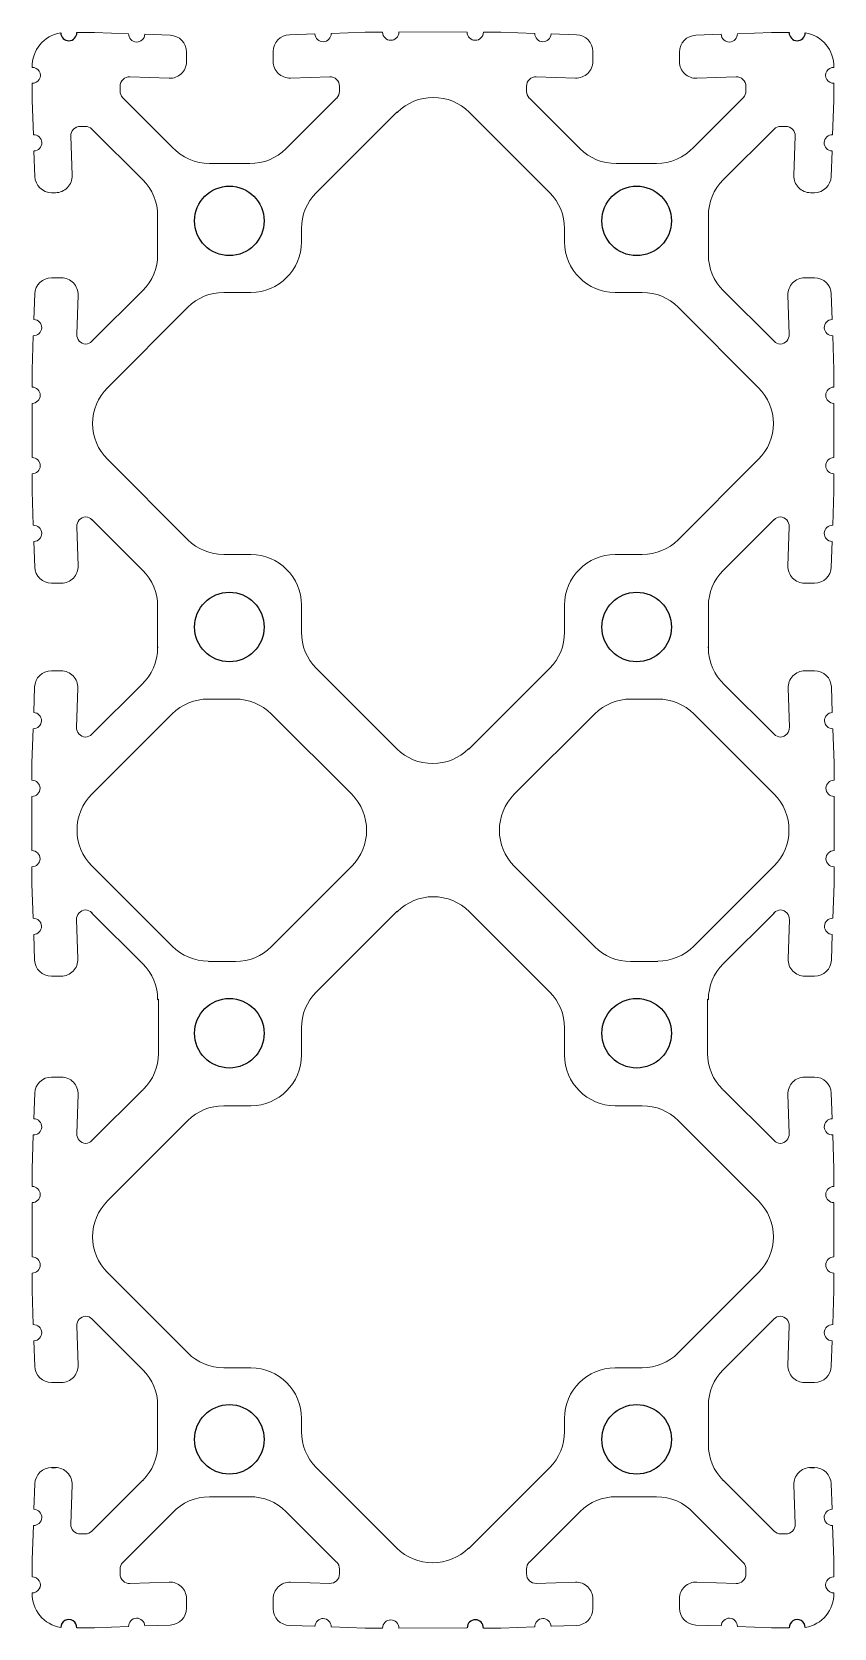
# Model space of a CAD drawing. Header units: millimetres. Extents: x -1 to 1, y -2 to 2.
import ezdxf

# ---------------------------------------------------------------- set-up
doc = ezdxf.new("R2010")
doc.units = ezdxf.units.MM
doc.layers.get('0').update_dxf_attribs({"linetype": 'CONTINUOUS'})
doc.layers.get('DEFPOINTS').update_dxf_attribs({"linetype": 'CONTINUOUS'})

msp = doc.modelspace()

# ---------------------------------------------------------------- linework, layer by layer
at = {"linetype": 'CONTINUOUS', "lineweight": 0}
for p, q in [((-0.255, 1.9959), (-0.1695, 1.9989)), ((-0.1695, 1.9989), (-0.1261, 1.9988)), ((0.0854, 1.9988), (-0.0855, 1.9996)), ((0.1695, 1.9989), (0.1261, 1.9988)), ((0.255, 1.9959), (0.1695, 1.9989)), ((-0.8916, 1.9983), (-0.8477, 1.9982)), ((-0.8477, 1.9982), (-0.7623, 1.9951)), ((-0.7216, 1.9936), (-0.6577, 1.9913)), ((-0.3596, 1.9924), (-0.2957, 1.9945)), ((0.3595, 1.9924), (0.2957, 1.9945)), ((0.7216, 1.9936), (0.6577, 1.9913)), ((0.8477, 1.9982), (0.7623, 1.9951)), ((0.8916, 1.9983), (0.8477, 1.9982)), ((-0.6172, 1.9492), (-0.6172, 1.9248)), ((-0.4002, 1.926), (-0.4002, 1.9504)), ((0.4002, 1.926), (0.4002, 1.9504)), ((0.6172, 1.9492), (0.6172, 1.9248)), ((-0.6608, 1.8836), (-0.7589, 1.8872)), ((-0.2587, 1.8872), (-0.3568, 1.8839)), ((0.2587, 1.8872), (0.3568, 1.8839)), ((0.6608, 1.8836), (0.7589, 1.8872)), ((-1.0035, 1.8275), (-1.0035, 1.8709)), ((-0.7835, 1.8635), (-0.7835, 1.8515)), ((-0.2342, 1.8507), (-0.2342, 1.8634)), ((0.2342, 1.8507), (0.2342, 1.8634)), ((0.7835, 1.8635), (0.7835, 1.8515)), ((1.0035, 1.8275), (1.0035, 1.8709)), ((-1.0005, 1.742), (-1.0035, 1.8275)), ((-0.7766, 1.8347), (-0.6525, 1.7105)), ((-0.3686, 1.7069), (-0.2412, 1.8339)), ((0.3686, 1.7069), (0.2412, 1.8339)), ((0.7766, 1.8347), (0.6525, 1.7105)), ((1.0005, 1.742), (1.0035, 1.8275)), ((-0.871, 1.763), (-0.8831, 1.763)), ((-0.2922, 1.5965), (-0.0904, 1.7984)), ((0.2922, 1.5965), (0.0904, 1.7984)), ((0.871, 1.763), (0.8831, 1.763)), ((-0.9068, 1.7385), (-0.9034, 1.6404)), ((-0.7266, 1.6289), (-0.8538, 1.7561)), ((0.7266, 1.6289), (0.8538, 1.7561)), ((0.9068, 1.7385), (0.9033, 1.6404)), ((-0.9968, 1.6375), (-0.9991, 1.7013)), ((0.9968, 1.6375), (0.999, 1.7013)), ((-0.5598, 1.67), (-0.4583, 1.6699)), ((0.5598, 1.67), (0.4583, 1.6699)), ((-0.9454, 1.5969), (-0.9548, 1.5969)), ((0.9454, 1.5969), (0.9548, 1.5969)), ((-0.6894, 1.4416), (-0.6894, 1.5392)), ((0.6894, 1.4416), (0.6894, 1.5392)), ((-0.3293, 1.4738), (-0.3293, 1.5068)), ((0.3293, 1.4738), (0.3293, 1.5068)), ((-0.9306, 1.3839), (-0.9551, 1.3839)), ((0.9306, 1.3839), (0.9551, 1.3839)), ((-0.9971, 1.3433), (-0.9993, 1.2794)), ((-0.892, 1.2423), (-0.8886, 1.3404)), ((-0.7266, 1.3519), (-0.8538, 1.2247)), ((-0.4561, 1.347), (-0.5241, 1.347)), ((0.4561, 1.347), (0.5241, 1.347)), ((0.7266, 1.3519), (0.8538, 1.2247)), ((0.892, 1.2423), (0.8886, 1.3404)), ((0.9971, 1.3433), (0.9993, 1.2794)), ((-0.6138, 1.3099), (-0.8152, 1.1084)), ((0.6138, 1.3099), (0.8152, 1.1084)), ((-1.0007, 1.2388), (-1.0037, 1.1533)), ((1.0007, 1.2388), (1.0037, 1.1533)), ((-1.0037, 1.1533), (-1.0037, 1.1099)), ((1.0037, 1.1533), (1.0037, 1.1099)), ((-1.0037, 1.0692), (-1.0037, 0.9335)), ((1.0037, 1.0692), (1.0037, 0.9335)), ((-0.8152, 0.9293), (-0.6138, 0.7278)), ((0.8152, 0.9293), (0.6138, 0.7278)), ((-1.0037, 0.8494), (-1.0037, 0.8928)), ((1.0037, 0.8494), (1.0037, 0.8928)), ((-1.0007, 0.7639), (-1.0037, 0.8494)), ((1.0007, 0.7639), (1.0037, 0.8494)), ((-0.892, 0.7604), (-0.8886, 0.6623)), ((-0.8538, 0.778), (-0.7266, 0.6508)), ((0.8538, 0.778), (0.7266, 0.6508)), ((0.892, 0.7604), (0.8886, 0.6623)), ((-0.9971, 0.6594), (-0.9993, 0.7233)), ((0.9971, 0.6594), (0.9993, 0.7233)), ((-0.5241, 0.6907), (-0.4561, 0.6907)), ((0.5241, 0.6907), (0.4561, 0.6907)), ((-0.9306, 0.6188), (-0.9551, 0.6188)), ((0.9306, 0.6188), (0.9551, 0.6188)), ((-0.6894, 0.5611), (-0.6894, 0.4595)), ((-0.3293, 0.5639), (-0.3293, 0.4959)), ((0.3293, 0.5639), (0.3293, 0.4959)), ((0.6894, 0.5611), (0.6894, 0.4595)), ((-0.2922, 0.4062), (-0.0904, 0.2043)), ((0.2922, 0.4062), (0.0904, 0.2043)), ((-0.9311, 0.3996), (-0.9555, 0.3996)), ((0.9311, 0.3996), (0.9555, 0.3996)), ((-0.9975, 0.359), (-0.9998, 0.2951)), ((-0.8925, 0.258), (-0.889, 0.3561)), ((0.8925, 0.258), (0.889, 0.3561)), ((0.9975, 0.359), (0.9997, 0.2951)), ((-1.0012, 0.2545), (-1.0042, 0.169)), ((1.0012, 0.2545), (1.0042, 0.169)), ((-1.0042, 0.169), (-1.0042, 0.1256)), ((1.0042, 0.169), (1.0041, 0.1256)), ((-1.0042, 0.0849), (-1.0042, -0.0508)), ((1.0042, 0.0849), (1.0042, -0.0508)), ((-1.0042, -0.1349), (-1.0042, -0.0915)), ((1.0042, -0.1349), (1.0041, -0.0915)), ((-1.0012, -0.2204), (-1.0042, -0.1349)), ((1.0012, -0.2204), (1.0042, -0.1349)), ((-0.8925, -0.2239), (-0.889, -0.322)), ((-0.2922, -0.4054), (-0.0904, -0.2035)), ((0.2922, -0.4054), (0.0904, -0.2035)), ((0.8925, -0.2239), (0.889, -0.322)), ((-0.9975, -0.3249), (-0.9998, -0.2611)), ((0.9975, -0.3249), (0.9997, -0.2611)), ((-0.9311, -0.3655), (-0.9555, -0.3655)), ((0.9311, -0.3655), (0.9555, -0.3655)), ((-0.3293, -0.5631), (-0.3293, -0.4951)), ((0.3293, -0.5631), (0.3293, -0.4951)), ((-0.9306, -0.618), (-0.9551, -0.618)), ((0.9306, -0.618), (0.9551, -0.618)), ((-0.9971, -0.6586), (-0.9993, -0.7224)), ((-0.892, -0.7596), (-0.8886, -0.6615)), ((-0.8538, -0.7772), (-0.7266, -0.65)), ((0.8538, -0.7772), (0.7266, -0.65)), ((0.892, -0.7596), (0.8886, -0.6615)), ((0.9971, -0.6586), (0.9993, -0.7224)), ((-0.5241, -0.6899), (-0.4561, -0.6899)), ((0.5241, -0.6899), (0.4561, -0.6899)), ((-0.8152, -0.9284), (-0.6138, -0.727)), ((0.8152, -0.9284), (0.6138, -0.727)), ((-1.0007, -0.7631), (-1.0037, -0.8486)), ((1.0007, -0.7631), (1.0037, -0.8486)), ((-1.0037, -0.8486), (-1.0037, -0.892)), ((1.0037, -0.8486), (1.0037, -0.892)), ((-1.0037, -0.9327), (-1.0037, -1.0684)), ((1.0037, -0.9327), (1.0037, -1.0684)), ((-1.0037, -1.1525), (-1.0037, -1.1091)), ((-0.6138, -1.309), (-0.8152, -1.1076)), ((0.6138, -1.309), (0.8152, -1.1076)), ((1.0037, -1.1525), (1.0037, -1.1091)), ((-1.0007, -1.2379), (-1.0037, -1.1525)), ((1.0007, -1.2379), (1.0037, -1.1525)), ((-0.7266, -1.3511), (-0.8538, -1.2239)), ((0.7266, -1.3511), (0.8538, -1.2239)), ((-0.9971, -1.3425), (-0.9993, -1.2786)), ((-0.892, -1.2415), (-0.8886, -1.3396)), ((0.892, -1.2415), (0.8886, -1.3396)), ((0.9971, -1.3425), (0.9993, -1.2786)), ((-0.4561, -1.3462), (-0.5241, -1.3462)), ((0.4561, -1.3462), (0.5241, -1.3462)), ((-0.9306, -1.3831), (-0.9551, -1.3831)), ((0.9306, -1.3831), (0.9551, -1.3831)), ((-0.6894, -1.4408), (-0.6894, -1.5384)), ((-0.3293, -1.473), (-0.3293, -1.506)), ((0.3293, -1.473), (0.3293, -1.506)), ((0.6894, -1.4408), (0.6894, -1.5384)), ((-0.2922, -1.5957), (-0.0904, -1.7976)), ((0.2922, -1.5957), (0.0904, -1.7976)), ((-0.9968, -1.6367), (-0.9991, -1.7005)), ((-0.7266, -1.628), (-0.8538, -1.7553)), ((0.7266, -1.628), (0.8538, -1.7553)), ((0.9968, -1.6367), (0.999, -1.7005)), ((-0.9068, -1.7377), (-0.9034, -1.6396)), ((-0.5598, -1.6692), (-0.4583, -1.669)), ((0.5598, -1.6692), (0.4583, -1.669)), ((0.9068, -1.7377), (0.9033, -1.6396)), ((-0.7766, -1.8339), (-0.6525, -1.7097)), ((-0.3686, -1.7061), (-0.2412, -1.8331)), ((0.3686, -1.7061), (0.2412, -1.8331)), ((0.7766, -1.8339), (0.6525, -1.7097)), ((-1.0005, -1.7412), (-1.0035, -1.8267)), ((1.0005, -1.7412), (1.0035, -1.8267)), ((-0.871, -1.7622), (-0.8831, -1.7622)), ((0.871, -1.7622), (0.8831, -1.7622)), ((-1.0035, -1.8267), (-1.0035, -1.8701)), ((1.0035, -1.8267), (1.0035, -1.8701)), ((-0.7835, -1.8627), (-0.7835, -1.8507)), ((-0.2342, -1.8499), (-0.2342, -1.8626)), ((0.2342, -1.8499), (0.2342, -1.8626)), ((0.7835, -1.8627), (0.7835, -1.8507)), ((-0.6608, -1.8828), (-0.7589, -1.8864)), ((-0.2587, -1.8864), (-0.3568, -1.8831)), ((0.2587, -1.8864), (0.3568, -1.8831)), ((0.6608, -1.8828), (0.7589, -1.8864)), ((-0.6172, -1.9484), (-0.6172, -1.924)), ((-0.4002, -1.9252), (-0.4002, -1.9496)), ((0.4002, -1.9252), (0.4002, -1.9496)), ((0.6172, -1.9484), (0.6172, -1.924)), ((-0.8916, -1.9975), (-0.8477, -1.9974)), ((-0.8477, -1.9974), (-0.7623, -1.9943)), ((-0.7216, -1.9928), (-0.6577, -1.9905)), ((-0.3596, -1.9915), (-0.2957, -1.9937)), ((-0.255, -1.995), (-0.1695, -1.9981)), ((-0.1695, -1.9981), (-0.1261, -1.998)), ((0.0854, -1.9972), (-0.0855, -1.9979)), ((0.1695, -1.9981), (0.1261, -1.998)), ((0.255, -1.995), (0.1695, -1.9981)), ((0.3595, -1.9915), (0.2957, -1.9937)), ((0.7216, -1.9928), (0.6577, -1.9905)), ((0.8477, -1.9974), (0.7623, -1.9943)), ((0.8916, -1.9975), (0.8477, -1.9974))]:
    msp.add_line(p, q, dxfattribs=at)
at = {"color": 7, "linetype": 'CONTINUOUS', "lineweight": 0}
for p, q in [((-0.8543, 0.2404), (-0.7298, 0.3646)), ((0.8542, 0.2404), (0.7298, 0.3646)), ((-0.5631, 0.3287), (-0.4951, 0.3287)), ((0.5631, 0.3287), (0.4951, 0.3287)), ((-0.8542, 0.0901), (-0.6527, 0.2916)), ((-0.4054, 0.2916), (-0.2035, 0.0901)), ((0.4054, 0.2916), (0.2035, 0.0901)), ((0.8542, 0.0901), (0.6527, 0.2916)), ((-0.6527, -0.2904), (-0.8542, -0.089)), ((-0.2034, -0.0902), (-0.4048, -0.2917)), ((0.2034, -0.0902), (0.4048, -0.2917)), ((0.6527, -0.2904), (0.8542, -0.089)), ((-0.7266, -0.3344), (-0.8538, -0.2072)), ((0.7266, -0.3344), (0.8538, -0.2072)), ((-0.4945, -0.3288), (-0.5625, -0.3288)), ((0.4945, -0.3288), (0.5625, -0.3288)), ((-0.6875, -0.4229), (-0.6875, -0.5593)), ((0.6875, -0.4229), (0.6875, -0.5593))]:
    msp.add_line(p, q, dxfattribs=at)
at = {"linetype": 'CONTINUOUS'}
for centre in [(-0.5098, 1.5263), (0.5098, 1.5263), (-0.5098, 0.5091), (0.5098, 0.5091), (-0.5098, -0.5083), (0.5098, -0.5083), (-0.5098, -1.5255), (0.5098, -1.5255)]:
    msp.add_circle(centre, 0.0871, dxfattribs=at)
at = {"linetype": 'CONTINUOUS', "lineweight": 0}
for centre, radius, start, end in [((-0.1058, 1.9988), 0.0203, 179.9234, 359.9157), ((0.1058, 1.9988), 0.0203, 180.0843, 0.0766), ((-0.9187, 1.9136), 0.0848, 99.1647, 181.8977), ((-0.7419, 1.9944), 0.0203, 177.9185, 357.9109), ((-0.6593, 1.9493), 0.042, 359.9157, 87.9169), ((-0.3581, 1.9503), 0.042, 91.9164, 179.9157), ((-0.2753, 1.9952), 0.0203, 181.9196, 1.9119), ((0.2753, 1.9952), 0.0203, 178.0881, 358.0804), ((0.3581, 1.9503), 0.042, 0.0843, 88.0836), ((0.6592, 1.9493), 0.042, 92.0831, 180.0843), ((0.7419, 1.9944), 0.0203, 182.0891, 2.0815), ((0.9187, 1.9136), 0.0848, 358.1023, 80.8353), ((-0.6587, 1.925), 0.0414, 267.0025, 359.747), ((-0.3582, 1.9259), 0.042, 179.9157, 271.9157), ((0.3582, 1.9259), 0.042, 268.0843, 0.0843), ((0.6586, 1.925), 0.0414, 180.253, 272.9975), ((-1.0031, 1.8908), 0.02, 268.8824, 91.1098), ((-0.7597, 1.8635), 0.0237, 87.9161, 179.9157), ((-0.2579, 1.8634), 0.0237, 359.9157, 91.9157), ((0.2579, 1.8634), 0.0237, 88.0843, 180.0843), ((0.7597, 1.8635), 0.0237, 0.0843, 92.0839), ((1.0031, 1.8908), 0.02, 88.8902, 271.1176), ((-0.7598, 1.8515), 0.0237, 179.9157, 224.9665), ((-0.2579, 1.8507), 0.0237, 314.9157, 359.9157), ((0.2579, 1.8507), 0.0237, 180.0843, 225.0843), ((0.7598, 1.8515), 0.0237, 315.0335, 0.0843), ((0.0008, 1.7089), 0.1266, 44.9618, 135.0382), ((-0.8831, 1.7393), 0.0237, 90, 181.9996), ((-0.871, 1.7382), 0.0248, 46.0372, 90.0396), ((0.871, 1.7382), 0.0248, 89.9604, 133.9628), ((0.8831, 1.7393), 0.0237, 358.0004, 90), ((-0.9998, 1.7217), 0.0203, 272.0048, 91.9971), ((0.9998, 1.7217), 0.0203, 88.0029, 267.9952), ((-0.5596, 1.7968), 0.1268, 222.8917, 269.9157), ((-0.4581, 1.7967), 0.1268, 269.9157, 314.9157), ((0.4581, 1.7967), 0.1268, 225.0843, 270.0843), ((0.5596, 1.7968), 0.1268, 270.0843, 317.1083), ((-0.9454, 1.6389), 0.042, 270, 1.9996), ((0.9454, 1.6389), 0.042, 178.0004, 270), ((-0.9548, 1.6389), 0.042, 181.9999, 270), ((-0.8162, 1.5392), 0.1268, 360, 45.0001), ((0.8162, 1.5392), 0.1268, 134.9999, 180), ((0.9548, 1.6389), 0.042, 270, 358.0001), ((-0.2025, 1.5068), 0.1268, 135, 180), ((0.2025, 1.5068), 0.1268, 360, 45), ((-0.8162, 1.4416), 0.1268, 315, 0), ((-0.4561, 1.4738), 0.1268, 270, 0), ((0.4561, 1.4738), 0.1268, 180, 270), ((0.8162, 1.4416), 0.1268, 180, 225), ((-0.9551, 1.3418), 0.042, 90, 177.9994), ((-0.9306, 1.3418), 0.042, 358, 90), ((0.9306, 1.3418), 0.042, 90, 182), ((0.9551, 1.3418), 0.042, 2.0006, 90), ((-0.5241, 1.2202), 0.1268, 90, 135), ((0.5241, 1.2202), 0.1268, 45, 90), ((-1, 1.2591), 0.0203, 268.0038, 87.9962), ((1, 1.2591), 0.0203, 92.0038, 271.9962), ((-0.8683, 1.2415), 0.0237, 178, 267.2458), ((0.8683, 1.2415), 0.0237, 272.7542, 2), ((-0.8706, 1.2415), 0.0237, 272.7542, 315), ((0.8706, 1.2415), 0.0237, 225, 267.2458), ((-1.0037, 1.0896), 0.0203, 270, 89.9924), ((-0.7257, 1.0188), 0.1266, 134.9618, 225.0382), ((0.7257, 1.0188), 0.1266, 314.9618, 45.0382), ((1.0037, 1.0896), 0.0203, 90.0076, 270), ((-1.0037, 0.9131), 0.0203, 270.0076, 90), ((1.0037, 0.9131), 0.0203, 90, 269.9924), ((-1, 0.7436), 0.0203, 272.0038, 91.9962), ((-0.8683, 0.7612), 0.0237, 92.7542, 182), ((-0.8706, 0.7612), 0.0237, 45, 87.2458), ((0.8706, 0.7612), 0.0237, 92.7542, 135), ((0.8683, 0.7612), 0.0237, 358, 87.2458), ((1, 0.7436), 0.0203, 88.0038, 267.9962), ((-0.5241, 0.8175), 0.1268, 225, 270), ((0.5241, 0.8175), 0.1268, 270, 315), ((-0.4561, 0.5639), 0.1268, 360, 90), ((0.4561, 0.5639), 0.1268, 90, 180), ((-0.9551, 0.6609), 0.042, 182.0006, 270), ((-0.9306, 0.6609), 0.042, 270, 2), ((-0.8162, 0.5611), 0.1268, 0, 45), ((0.8162, 0.5611), 0.1268, 135, 180), ((0.9306, 0.6609), 0.042, 178, 270), ((0.9551, 0.6609), 0.042, 270, 357.9994), ((-0.2025, 0.4959), 0.1268, 180, 225), ((0.2025, 0.4959), 0.1268, 315, 0), ((-0.9555, 0.3575), 0.042, 90, 177.9994), ((-0.9311, 0.3575), 0.042, 358, 90), ((0.9311, 0.3575), 0.042, 90, 182), ((0.9555, 0.3575), 0.042, 2.0006, 90), ((-1.0005, 0.2748), 0.0203, 268.0038, 87.9962), ((1.0005, 0.2748), 0.0203, 92.0038, 271.9962), ((-0.8688, 0.2572), 0.0237, 178, 267.2458), ((-0.871, 0.2572), 0.0237, 272.7542, 315), ((0.871, 0.2572), 0.0237, 225, 267.2458), ((0.8687, 0.2572), 0.0237, 272.7542, 2), ((-0.0008, 0.2938), 0.1266, 224.9618, 315.0382), ((-1.0042, 0.1052), 0.0203, 270, 89.9924), ((1.0042, 0.1052), 0.0203, 90.0076, 270), ((-1.0042, -0.0712), 0.0203, 270.0076, 90), ((1.0042, -0.0712), 0.0203, 90, 269.9924), ((-0.8688, -0.2231), 0.0237, 92.7542, 182), ((-0.871, -0.2231), 0.0237, 45, 87.2458), ((0.0008, -0.293), 0.1266, 44.9618, 135.0382), ((0.871, -0.2231), 0.0237, 92.7542, 135), ((0.8687, -0.2231), 0.0237, 358, 87.2458), ((-1.0005, -0.2407), 0.0203, 272.0038, 91.9962), ((1.0005, -0.2407), 0.0203, 88.0038, 267.9962), ((-0.9555, -0.3235), 0.042, 182.0006, 270), ((-0.9311, -0.3235), 0.042, 270, 2), ((0.9311, -0.3235), 0.042, 178, 270), ((0.9555, -0.3235), 0.042, 270, 357.9994), ((-0.2025, -0.4951), 0.1268, 135, 180), ((0.2025, -0.4951), 0.1268, 360, 45), ((-0.8143, -0.5591), 0.1268, 315, 360), ((0.8143, -0.5591), 0.1268, 180, 225), ((-0.4561, -0.5631), 0.1268, 270, 0), ((0.4561, -0.5631), 0.1268, 180, 270), ((-0.9551, -0.66), 0.042, 90, 177.9994), ((-0.9306, -0.66), 0.042, 358, 90), ((0.9306, -0.66), 0.042, 90, 182), ((0.9551, -0.66), 0.042, 2.0006, 90), ((-0.5241, -0.8167), 0.1268, 90, 135), ((0.5241, -0.8167), 0.1268, 45, 90), ((-1, -0.7428), 0.0203, 268.0038, 87.9962), ((1, -0.7428), 0.0203, 92.0038, 271.9962), ((-0.8683, -0.7604), 0.0237, 178, 267.2458), ((-0.8706, -0.7604), 0.0237, 272.7542, 315), ((0.8706, -0.7604), 0.0237, 225, 267.2458), ((0.8683, -0.7604), 0.0237, 272.7542, 2), ((-1.0037, -0.9123), 0.0203, 270, 89.9924), ((1.0037, -0.9123), 0.0203, 90.0076, 270), ((-0.7257, -1.018), 0.1266, 134.9618, 225.0382), ((0.7257, -1.018), 0.1266, 314.9618, 45.0382), ((-1.0037, -1.0887), 0.0203, 270.0076, 90), ((1.0037, -1.0887), 0.0203, 90, 269.9924), ((-1, -1.2583), 0.0203, 272.0038, 91.9962), ((-0.8683, -1.2406), 0.0237, 92.7542, 182), ((-0.8706, -1.2406), 0.0237, 45, 87.2458), ((0.8706, -1.2406), 0.0237, 92.7542, 135), ((0.8683, -1.2406), 0.0237, 358, 87.2458), ((1, -1.2583), 0.0203, 88.0038, 267.9962), ((-0.5241, -1.2194), 0.1268, 225, 270), ((0.5241, -1.2194), 0.1268, 270, 315), ((-0.9551, -1.341), 0.042, 182.0006, 270), ((-0.9306, -1.341), 0.042, 270, 2), ((-0.8162, -1.4408), 0.1268, 360, 45), ((-0.4561, -1.473), 0.1268, 360, 90), ((0.4561, -1.473), 0.1268, 90, 180), ((0.8162, -1.4408), 0.1268, 135, 180), ((0.9306, -1.341), 0.042, 178, 270), ((0.9551, -1.341), 0.042, 270, 357.9994), ((-0.2025, -1.506), 0.1268, 180, 225), ((0.2025, -1.506), 0.1268, 315, 0), ((-0.8162, -1.5384), 0.1268, 314.9999, 0), ((0.8162, -1.5384), 0.1268, 180, 225.0001), ((-0.9548, -1.6381), 0.042, 90, 178.0001), ((-0.9454, -1.6381), 0.042, 358.0004, 90), ((0.9454, -1.6381), 0.042, 90, 181.9996), ((0.9548, -1.6381), 0.042, 1.9999, 90), ((-0.5596, -1.796), 0.1268, 90.0843, 137.1083), ((-0.4581, -1.7959), 0.1268, 45.0843, 90.0843), ((0.4581, -1.7959), 0.1268, 89.9157, 134.9157), ((0.5596, -1.796), 0.1268, 42.8917, 89.9157), ((-0.9998, -1.7209), 0.0203, 268.0029, 87.9952), ((0.9998, -1.7209), 0.0203, 92.0048, 271.9971), ((-0.8831, -1.7385), 0.0237, 178.0004, 270), ((-0.871, -1.7374), 0.0248, 269.9604, 313.9628), ((0.871, -1.7374), 0.0248, 226.0372, 270.0396), ((0.8831, -1.7385), 0.0237, 270, 1.9996), ((-0.0008, -1.7081), 0.1266, 224.9618, 315.0382), ((-0.7598, -1.8507), 0.0237, 135.0335, 180.0843), ((-0.2579, -1.8499), 0.0237, 0.0843, 45.0843), ((0.2579, -1.8499), 0.0237, 134.9157, 179.9157), ((0.7598, -1.8507), 0.0237, 359.9157, 44.9665), ((-1.0031, -1.89), 0.02, 268.8902, 91.1176), ((-0.7597, -1.8627), 0.0237, 180.0843, 272.0839), ((-0.2579, -1.8626), 0.0237, 268.0843, 0.0843), ((0.2579, -1.8626), 0.0237, 179.9157, 271.9157), ((0.7597, -1.8627), 0.0237, 267.9161, 359.9157), ((1.0031, -1.89), 0.02, 88.8824, 271.1098), ((-0.9187, -1.9128), 0.0848, 178.1023, 260.8353), ((-0.6587, -1.9242), 0.0414, 0.253, 92.9975), ((-0.3582, -1.9251), 0.042, 88.0843, 180.0843), ((0.3582, -1.9251), 0.042, 359.9157, 91.9157), ((0.6586, -1.9242), 0.0414, 87.0025, 179.747), ((0.9187, -1.9128), 0.0848, 279.1647, 1.8977), ((-0.6593, -1.9485), 0.042, 272.0831, 0.0843), ((-0.3581, -1.9495), 0.042, 180.0843, 268.0836), ((0.3581, -1.9495), 0.042, 271.9164, 359.9157), ((0.6592, -1.9485), 0.042, 179.9157, 267.9169), ((-0.7419, -1.9936), 0.0203, 2.0891, 182.0815), ((-0.2753, -1.9944), 0.0203, 358.0881, 178.0804), ((-0.1058, -1.998), 0.0203, 0.0843, 180.0766), ((0.2753, -1.9944), 0.0203, 1.9196, 181.9119), ((0.7419, -1.9936), 0.0203, 357.9185, 177.9109)]:
    msp.add_arc(centre, radius, start, end, dxfattribs=at)
at = {"color": 7, "linetype": 'CONTINUOUS', "lineweight": 0}
for centre, radius, start, end in [((-0.8162, 0.4574), 0.1268, 312.976, 0), ((0.8162, 0.4574), 0.1268, 180, 227.024), ((-0.5631, 0.2019), 0.1268, 90, 135), ((-0.4951, 0.2019), 0.1268, 45, 90), ((0.4951, 0.2019), 0.1268, 90, 135), ((0.5631, 0.2019), 0.1268, 45, 90), ((-0.7647, 0.0006), 0.1266, 134.9618, 225.0382), ((-0.2944, -0.0001), 0.1281, 315.2712, 44.8038), ((0.2944, -0.0001), 0.1281, 135.1962, 224.7288), ((0.7647, 0.0006), 0.1266, 314.9618, 45.0382), ((-0.5631, -0.2008), 0.1268, 225, 270), ((-0.4945, -0.202), 0.1268, 270, 315), ((0.4945, -0.202), 0.1268, 225, 270), ((0.5631, -0.2008), 0.1268, 270, 315), ((-0.8162, -0.4241), 0.1268, 0, 45.0001), ((0.8162, -0.4241), 0.1268, 134.9999, 180)]:
    msp.add_arc(centre, radius, start, end, dxfattribs=at)
at = {"layer": 'DEFPOINTS'}
for p, q in [((-0.0904, 1.7984), (-0.0888, 1.7984)), ((-0.6894, 0.4595), (-0.6894, 0.4574)), ((0.6894, 0.4574), (0.6894, 0.4595)), ((0.0888, 0.2043), (0.0904, 0.2043)), ((-0.8543, -0.2063), (-0.8538, -0.2072)), ((-0.0904, -0.2035), (-0.0888, -0.2035)), ((0.8538, -0.2072), (0.8542, -0.2063)), ((-0.6894, -0.4241), (-0.6875, -0.4229)), ((0.6875, -0.4229), (0.6894, -0.4241)), ((-0.7266, -0.65), (-0.7246, -0.6488)), ((0.7246, -0.6488), (0.7266, -0.65)), ((-0.9548, -1.5961), (-0.9454, -1.5961)), ((0.9454, -1.5961), (0.9548, -1.5961)), ((0.0888, -1.7976), (0.0904, -1.7976))]:
    msp.add_line(p, q, dxfattribs=at)
for centre, start, end in [((-0.9119, 1.9978), 181.4258, 1.4258), ((0.9119, 1.9978), 178.5742, 358.5742), ((-0.9119, -1.997), 358.5742, 178.5742), ((0.1058, -1.9976), 358.8103, 178.8103), ((0.9119, -1.997), 1.4258, 181.4258)]:
    msp.add_arc(centre, 0.0203, start, end, dxfattribs=at)
for p in [(0.0854, -1.9972), (0.1261, -1.998)]:
    msp.add_point(p, dxfattribs=at)

doc.saveas('drawing.dxf')
